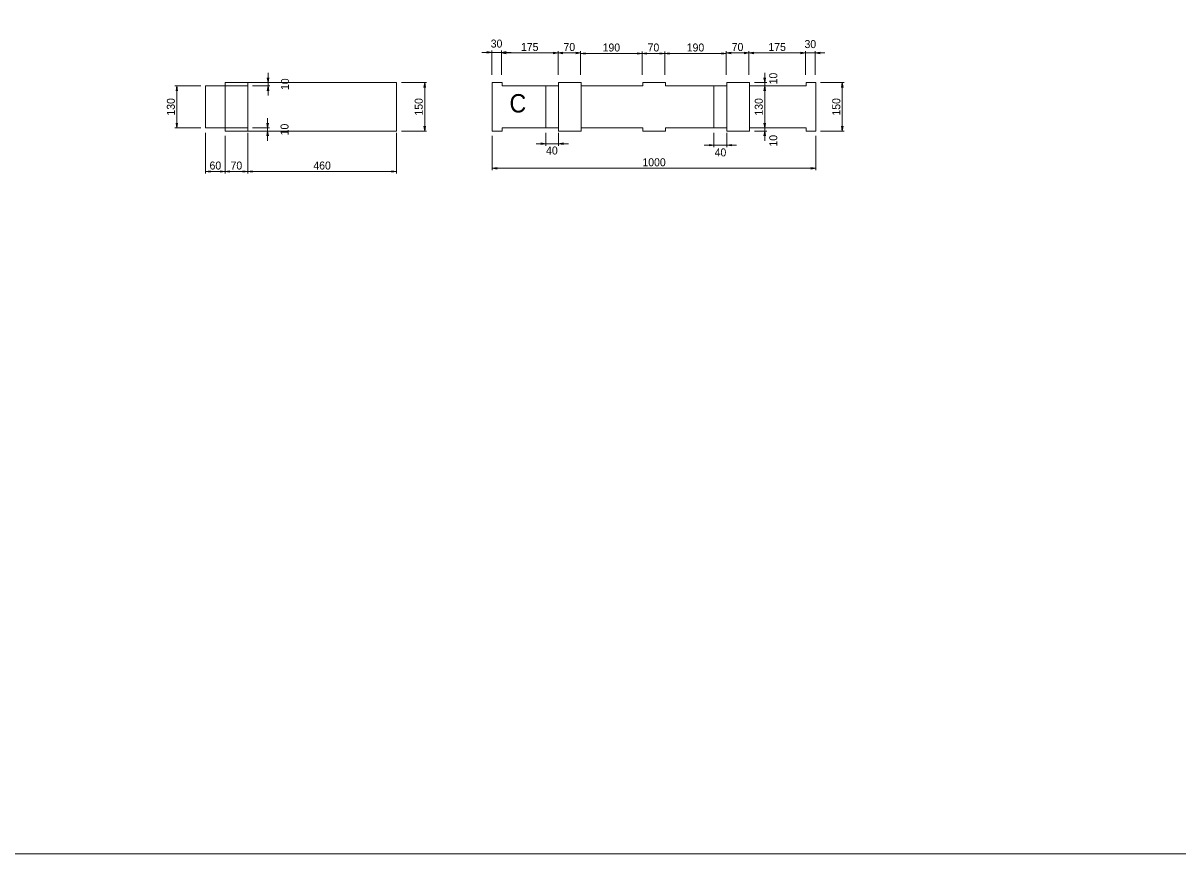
# Model space of a CAD drawing. Units: millimetres at full size, sheet at 1:30. Extents: x 300 to 12300, y 300 to 8610.
# Drawn here: x 4309 to 7879, y 300 to 2868 of the extents above; entities that cross this region are included whole.
import ezdxf
from ezdxf.enums import TextEntityAlignment as Align

# ---------------------------------------------------------------- set-up
doc = ezdxf.new("R2010")
doc.units = ezdxf.units.MM
doc.header["$LTSCALE"] = 30
for name, color, linetype, lineweight in [('図面枠-A3', 7, 'Continuous', 20), ('図面枠-レイアウト', 7, 'Continuous', 13), ('寸法', 7, 'Continuous', 13), ('根太材C', 7, 'Continuous', 18)]:
    doc.layers.add(name, color=color, linetype=linetype, lineweight=lineweight)
doc.layers.add('文字', color=7, linetype='Continuous')
doc.styles.add('Arial', font='')
doc.styles.add('ＭＳ Ｐゴシック', font='')
doc.styles.get('Arial').set_extended_font_data('Arial')
doc.styles.get('ＭＳ Ｐゴシック').set_extended_font_data('MS PGothic')

# ---------------------------------------------------------------- blocks, each defined once
blk = doc.blocks.new('open_arrow')
at = {"color": 0, "linetype": 'Continuous', "lineweight": -2}
blk.add_lwpolyline([(7.5, 1.25), (0, 0), (7.5, -1.25)], dxfattribs=at)

msp = doc.modelspace()

# ---------------------------------------------------------------- linework, layer by layer
at = {"layer": '図面枠-A3'}
msp.add_lwpolyline([(300, 300), (12300, 300), (12300, 8610), (300, 8610)], close=True, dxfattribs=at)
at = {"layer": '図面枠-レイアウト'}
msp.add_lwpolyline([(300, 300), (12300, 300), (12300, 8610), (300, 8610)], close=True, dxfattribs=at)
at = {"layer": '寸法'}
for p, q in [((5728.07, 2777.15), (5818.07, 2777.15)), ((5758.07, 2707.83), (5758.07, 2783.15)), ((5788.07, 2707.83), (5788.07, 2783.15)), ((5788.07, 2707.83), (5788.07, 2781.59)), ((5788.07, 2775.59), (5963.07, 2775.59)), ((5963.07, 2707.83), (5963.07, 2781.59)), ((5963.07, 2707.83), (5963.07, 2781.59)), ((5963.07, 2775.59), (6033.07, 2775.59)), ((6033.07, 2707.83), (6033.07, 2781.59)), ((6033.07, 2707.83), (6033.07, 2780.04)), ((6033.07, 2774.04), (6223.07, 2774.04)), ((6223.07, 2707.83), (6223.07, 2780.04)), ((6223.07, 2707.83), (6223.07, 2780.04)), ((6223.07, 2774.04), (6293.07, 2774.04)), ((6293.07, 2707.83), (6293.07, 2780.04)), ((6293.07, 2707.83), (6293.07, 2780.04)), ((6293.07, 2774.04), (6483.07, 2774.04)), ((6483.07, 2707.83), (6483.07, 2781.59)), ((6483.07, 2707.83), (6483.07, 2780.04)), ((6483.07, 2775.59), (6553.07, 2775.59)), ((6553.07, 2707.83), (6553.07, 2781.59)), ((6553.07, 2707.83), (6553.07, 2781.59)), ((6553.07, 2775.59), (6728.07, 2775.59)), ((6698.07, 2775.59), (6788.07, 2775.59)), ((6728.07, 2707.83), (6728.07, 2781.59)), ((6728.07, 2707.83), (6728.07, 2781.59)), ((6758.07, 2707.83), (6758.07, 2781.59)), ((5066.67, 2714.07), (5066.67, 2644.07)), ((6602.16, 2644.07), (6602.16, 2714.07)), ((5018.78, 2684.07), (5072.67, 2684.07)), ((5478.78, 2684.07), (5556.93, 2684.07)), ((5550.93, 2684.07), (5550.93, 2534.07)), ((6570.02, 2684.07), (6608.16, 2684.07)), ((6775.02, 2684.07), (6847.78, 2684.07)), ((6841.78, 2684.07), (6841.78, 2534.07)), ((4858.78, 2674.07), (4778.68, 2674.07)), ((4784.68, 2674.07), (4784.68, 2544.07)), ((5018.78, 2674.07), (5072.67, 2674.07)), ((6570.02, 2674.07), (6608.16, 2674.07)), ((6570.02, 2674.07), (6608.16, 2674.07)), ((6602.16, 2544.07), (6602.16, 2674.07)), ((5065.12, 2574.07), (5065.12, 2504.07)), ((6602.16, 2504.07), (6602.16, 2574.07)), ((4858.78, 2544.07), (4778.68, 2544.07)), ((5018.78, 2544.07), (5071.12, 2544.07)), ((6570.02, 2544.07), (6608.16, 2544.07)), ((6570.02, 2544.07), (6608.16, 2544.07)), ((4873.78, 2529.07), (4873.78, 2403.19)), ((4933.78, 2519.07), (4933.78, 2403.19)), ((4933.78, 2519.07), (4933.78, 2403.19)), ((5003.78, 2529.07), (5003.78, 2403.19)), ((5003.78, 2519.07), (5003.78, 2403.19)), ((5016.83, 2534.07), (5071.12, 2534.07)), ((5463.78, 2529.07), (5463.78, 2403.19)), ((5478.78, 2534.07), (5556.93, 2534.07)), ((5760.02, 2519.07), (5760.02, 2413.26)), ((5925.02, 2529.07), (5925.02, 2489.08)), ((5965.02, 2529.07), (5965.02, 2489.08)), ((6445.02, 2529.07), (6445.02, 2484.59)), ((6485.02, 2529.07), (6485.02, 2484.59)), ((6570.02, 2534.07), (6608.16, 2534.07)), ((6760.02, 2519.07), (6760.02, 2413.26)), ((6775.02, 2534.07), (6847.78, 2534.07)), ((5895.02, 2495.08), (5995.02, 2495.08)), ((6415.02, 2490.59), (6515.02, 2490.59)), ((4933.78, 2409.19), (4873.78, 2409.19)), ((5003.78, 2409.19), (4933.78, 2409.19)), ((5463.78, 2409.19), (5003.78, 2409.19)), ((5760.02, 2419.26), (6760.02, 2419.26))]:
    msp.add_line(p, q, dxfattribs=at)
at = {"layer": '根太材C'}
for p, q in [((5003.78, 2684.07), (4933.78, 2684.07)), ((4933.78, 2684.07), (4933.78, 2534.07)), ((5003.78, 2534.07), (5003.78, 2684.07)), ((5003.78, 2684.07), (5463.78, 2684.07)), ((5463.78, 2534.07), (5463.78, 2684.07)), ((5760.02, 2534.07), (5760.02, 2684.07)), ((5790.02, 2684.07), (5760.02, 2684.07)), ((5790.02, 2674.07), (5790.02, 2684.07)), ((5965.02, 2674.07), (5965.02, 2684.07)), ((6035.02, 2684.07), (5965.02, 2684.07)), ((6035.02, 2674.07), (6035.02, 2684.07)), ((6225.02, 2674.07), (6225.02, 2684.07)), ((6295.02, 2684.07), (6225.02, 2684.07)), ((6295.02, 2674.07), (6295.02, 2684.07)), ((6485.02, 2674.07), (6485.02, 2684.07)), ((6485.02, 2684.07), (6555.02, 2684.07)), ((6555.02, 2684.07), (6555.02, 2674.07)), ((6730.02, 2674.07), (6730.02, 2684.07)), ((6730.02, 2684.07), (6760.02, 2684.07)), ((6760.02, 2534.07), (6760.02, 2684.07)), ((4873.78, 2674.07), (4873.78, 2544.07)), ((4873.78, 2674.07), (4933.78, 2674.07)), ((5003.78, 2674.07), (4933.78, 2674.07)), ((4933.78, 2674.07), (4933.78, 2544.07)), ((5790.02, 2674.07), (5965.02, 2674.07)), ((5925.02, 2544.07), (5925.02, 2674.07)), ((5965.02, 2544.07), (5965.02, 2674.07)), ((5965.02, 2544.07), (5965.02, 2674.07)), ((6035.02, 2674.07), (6225.02, 2674.07)), ((6035.02, 2544.07), (6035.02, 2674.07)), ((6295.02, 2674.07), (6485.02, 2674.07)), ((6445.02, 2544.07), (6445.02, 2674.07)), ((6485.02, 2544.07), (6485.02, 2674.07)), ((6485.02, 2544.07), (6485.02, 2674.07)), ((6555.02, 2674.07), (6730.02, 2674.07)), ((6555.02, 2544.07), (6555.02, 2674.07)), ((4873.78, 2544.07), (4933.78, 2544.07)), ((4933.78, 2544.07), (5003.78, 2544.07)), ((5965.02, 2544.07), (5790.02, 2544.07)), ((5790.02, 2534.07), (5790.02, 2544.07)), ((5965.02, 2534.07), (5965.02, 2544.07)), ((6225.02, 2544.07), (6035.02, 2544.07)), ((6035.02, 2534.07), (6035.02, 2544.07)), ((6225.02, 2534.07), (6225.02, 2544.07)), ((6225.02, 2534.07), (6225.02, 2544.07)), ((6485.02, 2544.07), (6295.02, 2544.07)), ((6295.02, 2534.07), (6295.02, 2544.07)), ((6295.02, 2534.07), (6295.02, 2544.07)), ((6485.02, 2534.07), (6485.02, 2544.07)), ((6730.02, 2544.07), (6555.02, 2544.07)), ((6555.02, 2544.07), (6555.02, 2534.07)), ((6730.02, 2534.07), (6730.02, 2544.07)), ((4933.78, 2534.07), (5003.78, 2534.07)), ((5003.78, 2534.07), (5463.78, 2534.07)), ((5790.02, 2534.07), (5760.02, 2534.07)), ((6035.02, 2534.07), (5965.02, 2534.07)), ((6295.02, 2534.07), (6225.02, 2534.07)), ((6555.02, 2534.07), (6485.02, 2534.07)), ((6760.02, 2534.07), (6730.02, 2534.07))]:
    msp.add_line(p, q, dxfattribs=at)

# ---------------------------------------------------------------- block references
at = {"layer": '寸法', "xscale": 2, "yscale": 2}
for p, rotation in [((5758.07, 2777.15), 180), ((5963.07, 2775.59), 180), ((6033.07, 2775.59), 180), ((6223.07, 2774.04), 180), ((6293.07, 2774.04), 180), ((6483.07, 2774.04), 180), ((6553.07, 2775.59), 180), ((6728.07, 2775.59), 180), ((6728.07, 2775.59), 180), ((5066.67, 2684.07), 90), ((5550.93, 2684.07), 270), ((6602.16, 2684.07), 90), ((6841.78, 2684.07), 270), ((4784.68, 2674.07), 270), ((5066.67, 2674.07), 270), ((6602.16, 2674.07), 270), ((6602.16, 2674.07), 270), ((4784.68, 2544.07), 90), ((5065.12, 2544.07), 90), ((5550.93, 2534.07), 90), ((6602.16, 2544.07), 90), ((6602.16, 2544.07), 90), ((6841.78, 2534.07), 90), ((5065.12, 2534.07), 270), ((6602.16, 2534.07), 270), ((5925.02, 2495.08), 180), ((6445.02, 2490.59), 180), ((4933.78, 2409.19), 180), ((5003.78, 2409.19), 180), ((5463.78, 2409.19), 180), ((6760.02, 2419.26), 180)]:
    msp.add_blockref('open_arrow', p, dxfattribs=dict(at, rotation=rotation))
for p in [(5788.07, 2777.15), (5788.07, 2775.59), (5963.07, 2775.59), (6033.07, 2774.04), (6223.07, 2774.04), (6293.07, 2774.04), (6483.07, 2775.59), (6553.07, 2775.59), (6758.07, 2775.59), (5965.02, 2495.08), (6485.02, 2490.59), (4873.78, 2409.19), (4933.78, 2409.19), (5003.78, 2409.19), (5760.02, 2419.26)]:
    msp.add_blockref('open_arrow', p, dxfattribs=at)

# ---------------------------------------------------------------- texts
at = {"layer": '寸法', "style": 'ＭＳ Ｐゴシック'}
for s, p in [('30', (5773.07, 2804.65)), ('175', (5875.57, 2794.09)), ('70', (5998.07, 2794.09)), ('190', (6128.07, 2792.54)), ('70', (6258.07, 2792.54)), ('190', (6388.07, 2792.54)), ('70', (6518.07, 2794.09)), ('175', (6640.57, 2794.09)), ('30', (6743.07, 2803.09)), ('40', (5944.22, 2474.05)), ('40', (6465.3, 2468.25)), ('60', (4903.78, 2427.69)), ('70', (4968.78, 2427.69)), ('460', (5233.78, 2427.69)), ('1000', (6260.02, 2437.76))]:
    msp.add_text(s, height=24.74, dxfattribs=at).set_placement(p, align=Align.MIDDLE_CENTER)
for s, p in [('10', (6628.53, 2696.51)), ('10', (5119.17, 2679.07)), ('130', (4766.18, 2609.07)), ('150', (5532.43, 2609.07)), ('130', (6583.66, 2609.07)), ('150', (6823.28, 2609.07)), ('10', (5117.62, 2539.07)), ('10', (6628.54, 2504.29))]:
    msp.add_text(s, height=24.74, rotation=90, dxfattribs=at).set_placement(p, align=Align.MIDDLE_CENTER)
at = {"layer": '文字', "style": 'Arial', "width": 0.9}
msp.add_text('C', height=56.82, dxfattribs=at).set_placement((5813.06, 2574.64), align=Align.BOTTOM_LEFT)

doc.saveas('drawing.dxf')
